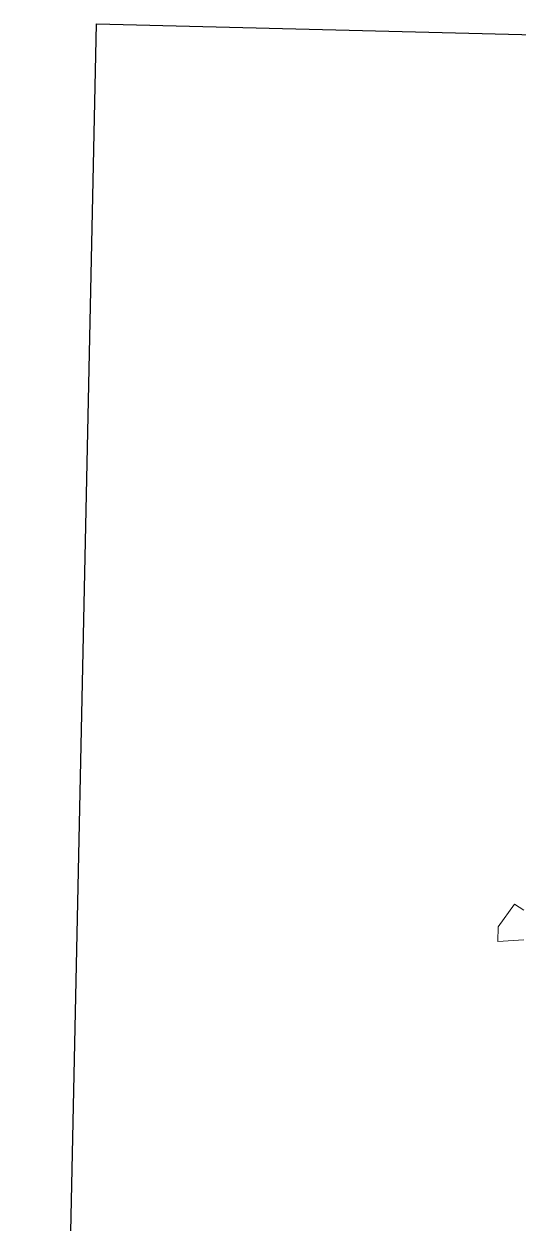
# Model space of a CAD drawing. Header units: millimetres. Extents: x -103 to 473, y 183 to 365.
# Drawn here: x -52.67 to -50.38, y 246.77 to 252.31 of the extents above; entities that cross this region are included whole.
import ezdxf

# ---------------------------------------------------------------- set-up
doc = ezdxf.new("R2010")
doc.units = ezdxf.units.MM
doc.header["$LTSCALE"] = 0.1
doc.layers.add('Exterior', color=6, linetype='Continuous', lineweight=5)
doc.layers.add('Redibujo iglesia', color=1, linetype='Continuous', lineweight=30)

# ---------------------------------------------------------------- blocks, each defined once
blk = doc.blocks.new('Arbol')
at = {"color": 0, "linetype": 'ByBlock'}
for p, q in [((2.5474, 0.122), (2.5158, 0.0737)), ((2.6736, 0.0456), (2.5474, 0.122)), ((2.7034, -0.0253), (2.6736, 0.0456)), ((2.5754, -0.0684), (2.7034, -0.0253))]:
    blk.add_line(p, q, dxfattribs=at)

msp = doc.modelspace()

# ---------------------------------------------------------------- linework, layer by layer
at = {"layer": 'Redibujo iglesia'}
for points in [[(-52.6656, 236.5913), (-52.3317, 252.3082)], [(-52.3317, 252.3082), (-47.7323, 252.1939)]]:
    msp.add_lwpolyline(points, dxfattribs=at)

# ---------------------------------------------------------------- block references
at = {"layer": 'Exterior', "xscale": -0.8818452220749681, "yscale": 0.8818452220748438, "zscale": 0.881845222074856, "rotation": 22.72682738272733}
msp.add_blockref('Arbol', (-48.289, 249.0133), dxfattribs=at)

doc.saveas('drawing.dxf')
